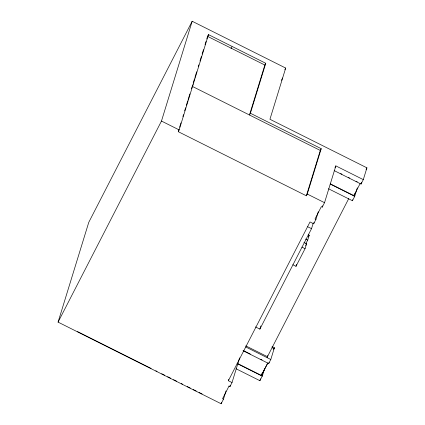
<?xml version="1.0" encoding="UTF-8"?>
<svg xmlns="http://www.w3.org/2000/svg" width="425" height="425" viewBox="0 0 425 425"><rect width="100%" height="100%" fill="white"/><g stroke="black" fill="none" stroke-linecap="round" stroke-linejoin="round"><path stroke-width="0.64" d="M226.004 390.947L223.47 399.192L221.127 403.75L58.071 322.123L88.777 222.317L192.18 21.25L285.696 68.064L269.939 119.276L366.929 167.833L363.301 179.632L361.027 184.046L334.167 170.6M58.071 322.123L161.473 121.056L192.18 21.25M250.389 113.241L249.48 115.005L264.849 65.052L207.57 36.38L208.478 34.611L265.758 63.288L250.389 113.241L321.21 148.697L307.259 194.039L306.356 195.803L178.256 131.676L178.835 129.784M179.61 127.266L180.965 122.857M182.904 116.562L183.483 114.67M184.647 110.893L185.613 107.743M186.389 105.225L187.749 100.815M188.137 99.556L189.879 93.888M191.425 88.852L192.01 86.96M193.173 83.167L194.538 78.742M194.926 77.478L196.679 71.788M198.231 66.73L198.815 64.834M199.984 61.041L201.344 56.61M202.125 54.081L203.485 49.656M205.041 44.598L206.013 41.438M206.794 38.909L207.373 37.012M178.256 131.676L179.159 129.907L208.478 34.611M221.127 403.75L221.515 402.48M229.027 386.144L229.946 386.601L232.023 382.558L228.363 380.726L228.751 379.456M229.946 386.601L230.334 385.332M232.023 382.558L239.636 357.818M255.483 326.91L259.872 329.109L260.838 325.98M306.356 195.803L320.301 150.461L321.21 148.697M235.949 368.709L259.893 380.699L260.467 378.834M262.172 373.076L261.593 374.962L267.649 363.189M267.134 357.675L267.814 355.465M259.893 380.699L262.432 375.668L264.679 368.369M292.852 264.748L295.986 266.316L296.554 264.477M267.798 363.093L261.518 375.206L262.432 375.668M243.031 350.694L268.712 363.55L269.089 362.334M268.712 363.55L270.794 359.507L274.422 347.708L272.058 346.524M295.986 266.316L305.065 248.667L306.574 243.764L303.96 242.457M305.888 243.621L307.705 240.088L309.214 235.184L308.168 234.664M259.872 329.109L311.53 228.666L313.262 223.029M228.363 380.726L310.011 221.962L313.671 223.794L314.064 222.53M313.671 223.794L315.94 219.385L318.283 211.772M315.94 219.385L315.026 218.923L321.342 206.64L322.262 207.097L322.649 205.827M322.262 207.097L324.53 202.683L335.851 165.888L363.301 179.632M353.797 195.872L354.45 193.742M328.493 188.758L352.442 200.743L352.745 199.766M352.442 200.743L354.71 196.334L357.329 187.818M360.113 183.589L353.871 195.627L330.283 183.823M361.027 184.046L361.59 182.219M193.109 84.564L192.201 86.328L320.301 150.461M231.03 48.578L231.938 46.808M264.849 65.052L265.758 63.288M284.867 69.673L285.696 68.064M281.424 80.352L282.636 77.998M334.996 167.546L335.851 165.888M229.107 385.9L222.551 398.735L223.47 399.192M308.306 236.948L309.214 235.184M305.665 245.528L306.574 243.764M348.776 198.523L267.437 356.697L245.825 345.876M273.53 349.44L274.422 347.708M366.079 169.49L366.929 167.833M340.733 173.602L341.913 174.192M348.394 177.438L349.573 178.027M356.06 181.273L357.239 181.868M330.209 184.067L354.71 196.334M161.473 121.056L179.159 129.907M307.259 194.039L324.53 202.683M307.689 226.743L311.53 228.666M305.612 239.041L307.705 240.088M301.931 247.095L305.065 248.667M272.027 347.645L274.12 348.691M245.666 346.928L270.794 359.507M243.929 350.859L250.352 354.073M260.865 359.337L262.034 359.922M237.495 363.471L262.315 375.897M237.123 363.572L262.236 376.141M77.541 331.622L151.082 368.438M155.826 370.812L157.011 371.408M161.755 373.782L164.719 375.27M167.689 376.752L170.653 378.239M173.618 379.722L176.582 381.209M181.326 383.584L182.511 384.173M187.26 386.548L190.225 388.036M193.189 389.518L196.153 391.005M199.118 392.487L202.082 393.975"/></g></svg>
